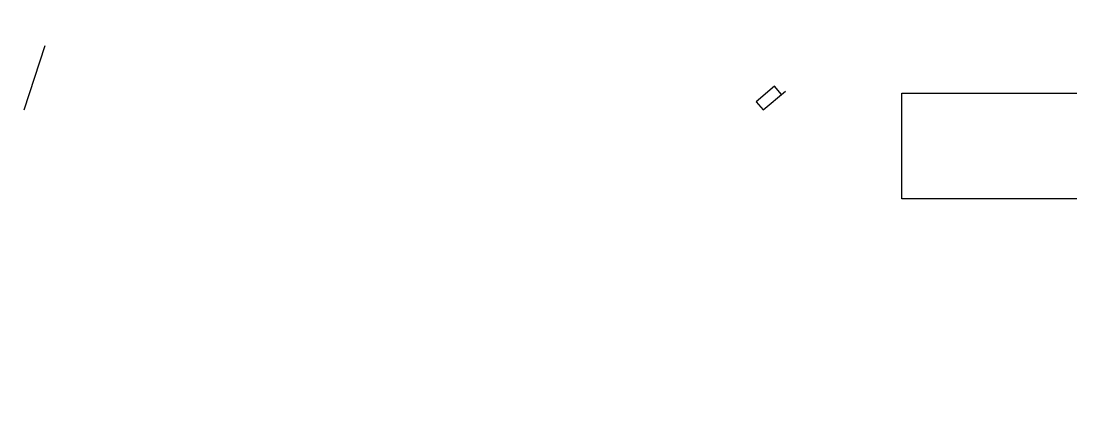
# Model space of a CAD drawing. Extents: x 441020 to 630336, y 432046 to 448236.
# Drawn here: x 628962.4 to 629060.9, y 447479.1 to 447514.9 of the extents above; entities that cross this region are included whole.
import ezdxf
from ezdxf.enums import TextEntityAlignment as Align

# ---------------------------------------------------------------- set-up
doc = ezdxf.new("R2010")
doc.units = 0
doc.linetypes.add('HIDDEN', pattern=[9.525, 6.35, -3.175])
for name, color, linetype in [('UTC_SIGNALS', 7, 'CONTINUOUS'), ('VEGSUP', 8, 'HIDDEN'), ('WATERMARK', 7, 'CONTINUOUS'), ('ZY-00-M_500.00_northp', 7, 'CONTINUOUS')]:
    doc.layers.add(name, color=color, linetype=linetype)
doc.styles.get("Standard").update_dxf_attribs({"font": 'simplex'})
picture_1 = doc.add_image_def('image1.gif', size_in_pixel=(2480, 703))

# ---------------------------------------------------------------- blocks, each defined once
blk = doc.blocks.new('A$C73ea5bb5')
at = {"layer": 'UTC_SIGNALS', "linetype": 'Continuous'}
blk.add_lwpolyline([(-9.809, 4.832), (-11.018, 2.934), (-11.861, 3.472), (-10.921, 4.947), (-10.077, 4.41)], dxfattribs=at)
at = {"layer": 'UTC_SIGNALS'}
blk.add_lwpolyline([(11.879, -8.237), (11.233, -7.473), (9.515, -8.926), (10.161, -9.69), (12.26, -7.914)], dxfattribs=at)
blk.add_text('AO', height=0.75, rotation=57.4827, dxfattribs=at).set_placement((-11.049, 3.118))
at = {"layer": 'UTC_SIGNALS', "width": 1.076923}
blk.add_attdef('LTO', text='', height=0.75, rotation=40.22718, dxfattribs=at).set_placement((10.176, -9.514), (11.702, -8.222), align=Align.FIT)

msp = doc.modelspace()

# ---------------------------------------------------------------- linework, layer by layer
at = {"layer": 'VEGSUP', "flags": 128}
msp.add_lwpolyline([(628973.97, 447539.518), (628970.56, 447532.463), (628968.009, 447522.808), (628965.309, 447514.671), (628962.379, 447505.721), (628960.193, 447498.122), (628958.763, 447495.878), (628957.434, 447493.753), (628955.131, 447491.567), (628950.352, 447488.281), (628946.455, 447486.147), (628939.474, 447482.907), (628936.139, 447481.096), (628932.008, 447479.591), (628929.291, 447479.108), (628927.268, 447479.521), (628925.918, 447480.947), (628924.674, 447483.834), (628924.334, 447486.435), (628923.845, 447490.563), (628923.238, 447494.67), (628922.283, 447500.046), (628921.787, 447502.842), (628920.353, 447506.802), (628919.54, 447509.319), (628919.375, 447511.626), (628919.732, 447515.792), (628920.125, 447519.071), (628920.138, 447521.745), (628920.369, 447524.559), (628920.769, 447529.169), (628920.65, 447532.876), (628920.283, 447536.03)], dxfattribs=at)

# ---------------------------------------------------------------- block references
at = {"layer": 'ZY-00-M_500.00_northp'}
msp.add_blockref('A$C73ea5bb5', (629021.778, 447516.282), dxfattribs=at)

# ---------------------------------------------------------------- pictures from other files: only their frames are drawn
at = {"layer": 'WATERMARK'}
image = msp.add_image(picture_1, insert=(629044.931, 447498.255), size_in_units=(35, 9.921), dxfattribs=dict(at, brightness=85, contrast=75))
image.dxf.flags = 7

doc.saveas('drawing.dxf')
